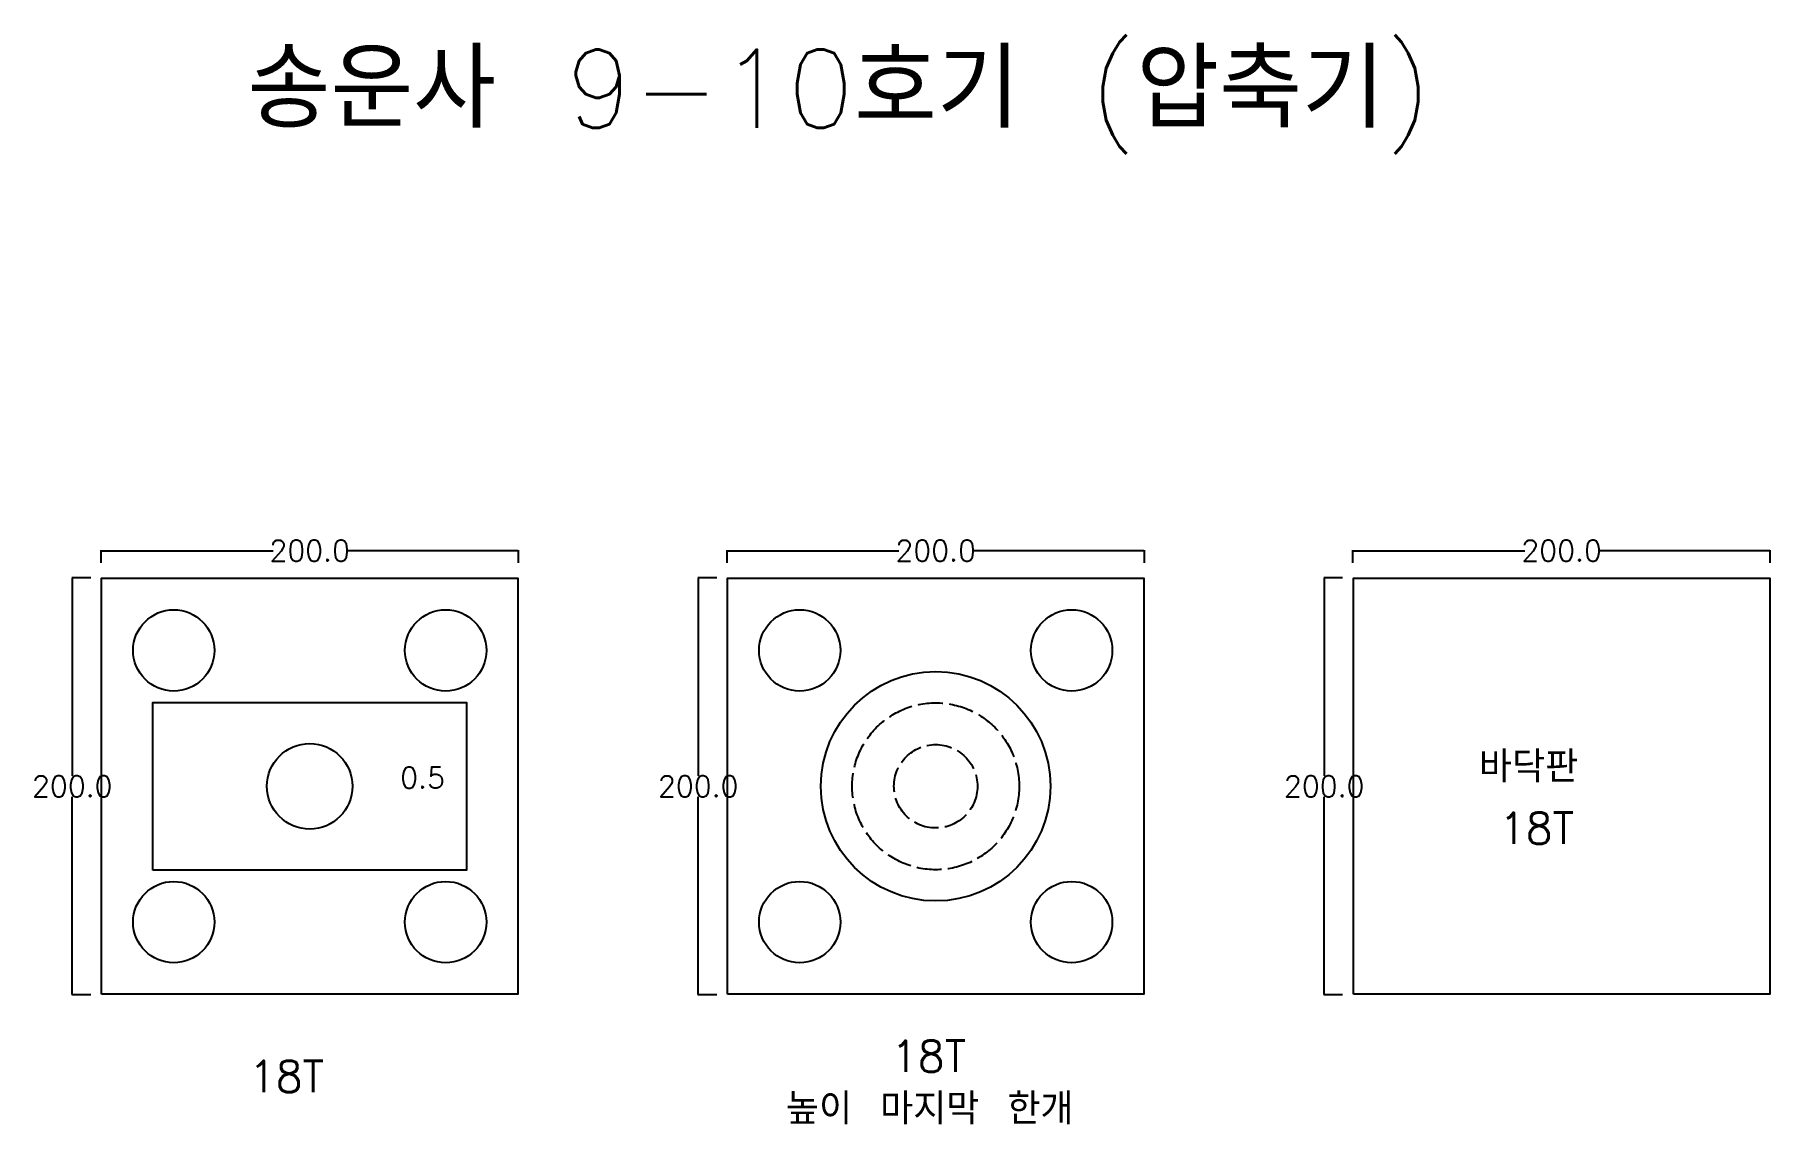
# Model space of a CAD drawing. Header units: millimetres. Extents: x 4342 to 5173, y -133 to 389.
import ezdxf

# ---------------------------------------------------------------- set-up
doc = ezdxf.new("R2010")
doc.units = ezdxf.units.MM
doc.linetypes.add('ACAD_ISO02W100', pattern=[15, 12, -3])
for name, color, linetype in [('TEXT', 7, 'Continuous'), ('볼트 구멍', 7, 'Continuous'), ('치구', 7, 'Continuous'), ('치수', 7, 'Continuous')]:
    doc.layers.add(name, color=color, linetype=linetype)
doc.styles.get("Standard").update_dxf_attribs({"font": 'txt.shx', "bigfont": 'whgtxt.shx'})
doc.dimstyles.get("Standard").update_dxf_attribs({"dimtxt": 7, "dimasz": 0.18, "dimexe": 0.18, "dimexo": 0.0625, "dimgap": 0.09, "dimtad": 0, "dimtih": 1, "dimtoh": 1, "dimdec": 1, "dimzin": 0, "dimdsep": 46, "dimtxsty": 'Standard', "dimcen": 0.09, "dimadec": 0, "dimazin": 0, "dimtfac": 1, "dimtdec": 1, "dimtofl": 0, "dimtmove": 0, "dimatfit": 3, "dimfxl": 0, "dimtolj": 1, "dimtzin": 0, "dimarcsym": 0})

# ---------------------------------------------------------------- blocks, each defined once
blk = doc.blocks.new('*D1')
at = {"layer": 'Defpoints', "color": 0}
for p in [(4573.31, 141.94), (4373.31, 136.05), (4573.31, 136.05)]:
    blk.add_point(p, dxfattribs=at)
at = {"layer": '치수', "color": 0, "lineweight": -2}
for p, q in [((4373.31, 136.12), (4373.31, 142.12)), ((4373.49, 141.94), (4455.72, 141.94)), ((4573.13, 141.94), (4490.9, 141.94)), ((4573.31, 136.12), (4573.31, 142.12))]:
    blk.add_line(p, q, dxfattribs=at)
at = {"layer": '치수', "color": 0}
for points in [[(4373.49, 141.97), (4373.49, 141.91), (4373.31, 141.94)], [(4573.13, 141.97), (4573.13, 141.91), (4573.31, 141.94)]]:
    blk.add_solid(points, dxfattribs=at)
at = {"layer": '치수', "color": 0, "insert": (4473.31, 141.94), "char_height": 10, "attachment_point": 5}
blk.add_mtext('\\A1;200.0', dxfattribs=at)
blk = doc.blocks.new('*D2')
at = {"layer": 'Defpoints', "color": 0}
for p in [(4368.41, 128.95), (4359.51, -71.05), (4368.41, -71.05)]:
    blk.add_point(p, dxfattribs=at)
at = {"layer": '치수', "color": 0, "lineweight": -2}
for p, q in [((4368.35, 128.95), (4359.33, 128.95)), ((4359.51, 128.77), (4359.51, 34.04)), ((4359.51, -70.87), (4359.51, 23.86)), ((4368.35, -71.05), (4359.33, -71.05))]:
    blk.add_line(p, q, dxfattribs=at)
at = {"layer": '치수', "color": 0}
for points in [[(4359.48, 128.77), (4359.54, 128.77), (4359.51, 128.95)], [(4359.48, -70.87), (4359.54, -70.87), (4359.51, -71.05)]]:
    blk.add_solid(points, dxfattribs=at)
at = {"layer": '치수', "color": 0, "insert": (4359.51, 28.95), "char_height": 10, "attachment_point": 5}
blk.add_mtext('\\A1;200.0', dxfattribs=at)
blk = doc.blocks.new('*D3')
at = {"layer": 'Defpoints', "color": 0}
for p in [(5173.31, 141.94), (4973.31, 136.05), (5173.31, 136.05)]:
    blk.add_point(p, dxfattribs=at)
at = {"layer": '치수', "color": 0, "lineweight": -2}
for p, q in [((4973.31, 136.12), (4973.31, 142.12)), ((4973.49, 141.94), (5055.72, 141.94)), ((5173.13, 141.94), (5090.9, 141.94)), ((5173.31, 136.12), (5173.31, 142.12))]:
    blk.add_line(p, q, dxfattribs=at)
at = {"layer": '치수', "color": 0}
for points in [[(4973.49, 141.97), (4973.49, 141.91), (4973.31, 141.94)], [(5173.13, 141.97), (5173.13, 141.91), (5173.31, 141.94)]]:
    blk.add_solid(points, dxfattribs=at)
at = {"layer": '치수', "color": 0, "insert": (5073.31, 141.94), "char_height": 10, "attachment_point": 5}
blk.add_mtext('\\A1;200.0', dxfattribs=at)
blk = doc.blocks.new('*D4')
at = {"layer": 'Defpoints', "color": 0}
for p in [(4873.31, 141.94), (4673.31, 136.05), (4873.31, 136.05)]:
    blk.add_point(p, dxfattribs=at)
at = {"layer": '치수', "color": 0, "lineweight": -2}
for p, q in [((4673.31, 136.12), (4673.31, 142.12)), ((4673.49, 141.94), (4755.72, 141.94)), ((4873.13, 141.94), (4790.9, 141.94)), ((4873.31, 136.12), (4873.31, 142.12))]:
    blk.add_line(p, q, dxfattribs=at)
at = {"layer": '치수', "color": 0}
for points in [[(4673.49, 141.97), (4673.49, 141.91), (4673.31, 141.94)], [(4873.13, 141.97), (4873.13, 141.91), (4873.31, 141.94)]]:
    blk.add_solid(points, dxfattribs=at)
at = {"layer": '치수', "color": 0, "insert": (4773.31, 141.94), "char_height": 10, "attachment_point": 5}
blk.add_mtext('\\A1;200.0', dxfattribs=at)
blk = doc.blocks.new('*D5')
at = {"layer": 'Defpoints', "color": 0}
for p in [(4668.41, 128.95), (4659.51, -71.05), (4668.41, -71.05)]:
    blk.add_point(p, dxfattribs=at)
at = {"layer": '치수', "color": 0, "lineweight": -2}
for p, q in [((4668.35, 128.95), (4659.33, 128.95)), ((4659.51, 128.77), (4659.51, 34.04)), ((4659.51, -70.87), (4659.51, 23.86)), ((4668.35, -71.05), (4659.33, -71.05))]:
    blk.add_line(p, q, dxfattribs=at)
at = {"layer": '치수', "color": 0}
for points in [[(4659.48, 128.77), (4659.54, 128.77), (4659.51, 128.95)], [(4659.48, -70.87), (4659.54, -70.87), (4659.51, -71.05)]]:
    blk.add_solid(points, dxfattribs=at)
at = {"layer": '치수', "color": 0, "insert": (4659.51, 28.95), "char_height": 10, "attachment_point": 5}
blk.add_mtext('\\A1;200.0', dxfattribs=at)
blk = doc.blocks.new('*D6')
at = {"layer": 'Defpoints', "color": 0}
for p in [(4968.41, 128.95), (4959.51, -71.05), (4968.41, -71.05)]:
    blk.add_point(p, dxfattribs=at)
at = {"layer": '치수', "color": 0, "lineweight": -2}
for p, q in [((4968.35, 128.95), (4959.33, 128.95)), ((4959.51, 128.77), (4959.51, 34.04)), ((4959.51, -70.87), (4959.51, 23.86)), ((4968.35, -71.05), (4959.33, -71.05))]:
    blk.add_line(p, q, dxfattribs=at)
at = {"layer": '치수', "color": 0}
for points in [[(4959.48, 128.77), (4959.54, 128.77), (4959.51, 128.95)], [(4959.48, -70.87), (4959.54, -70.87), (4959.51, -71.05)]]:
    blk.add_solid(points, dxfattribs=at)
at = {"layer": '치수', "color": 0, "insert": (4959.51, 28.95), "char_height": 10, "attachment_point": 5}
blk.add_mtext('\\A1;200.0', dxfattribs=at)

msp = doc.modelspace()

# ---------------------------------------------------------------- linework, layer by layer
at = {"layer": '볼트 구멍', "color": 1}
msp.add_lwpolyline([(4398.16, -11.2), (4398.16, 69.1), (4548.46, 69.1), (4548.46, -11.2)], close=True, dxfattribs=at)
at = {"layer": '볼트 구멍', "color": 3}
for centre, radius in [((4773.31, 28.95), 55), ((4473.31, 28.95), 20.5)]:
    msp.add_circle(centre, radius, dxfattribs=at)
at = {"layer": '볼트 구멍', "color": 4, "linetype": 'ACAD_ISO02W100'}
for radius in [40, 20]:
    msp.add_circle((4773.31, 28.95), radius, dxfattribs=at)
at = {"layer": '치구'}
for points in [[(4373.56, -70.8), (4373.56, 128.7), (4573.06, 128.7), (4573.06, -70.8)], [(4673.56, -70.8), (4673.56, 128.7), (4873.06, 128.7), (4873.06, -70.8)], [(4973.56, -70.8), (4973.56, 128.7), (5173.06, 128.7), (5173.06, -70.8)]]:
    msp.add_lwpolyline(points, close=True, dxfattribs=at)
for centre in [(4408.16, 94.1), (4538.46, 94.1), (4708.16, 94.1), (4838.46, 94.1), (4408.16, -36.2), (4538.46, -36.2), (4708.16, -36.2), (4838.46, -36.2)]:
    msp.add_circle(centre, 19.5, dxfattribs=at)

# ---------------------------------------------------------------- texts
at = {"layer": 'TEXT', "color": 3}
msp.add_text('송운사 9-10호기 (압축기)', height=37.5, dxfattribs=at).set_placement((4443.56, 344.73))
at = {"layer": 'TEXT', "color": 1}
for s, p in [('바닥판', (5033.66, 30.84)), ('18T', (5043.27, 1.31)), ('18T', (4751.9, -108)), ('18T', (4444.17, -117.66)), ('높이 마지막 한개', (4701.55, -133.16))]:
    msp.add_text(s, height=15, dxfattribs=at).set_placement(p)
at = {"layer": '볼트 구멍', "color": 1}
msp.add_text('0.5', height=10, dxfattribs=at).set_placement((4516.71, 28.11))

# ---------------------------------------------------------------- dimensions: what is measured, and where the dimension line sits
at = {"layer": '치수', "color": 4}
for base, p1, p2, picture, middle in [((4573.31, 141.94), (4373.31, 136.05), (4573.31, 136.05), '*D1', (4473.31, 141.94)), ((4873.31, 141.94), (4673.31, 136.05), (4873.31, 136.05), '*D4', (4773.31, 141.94)), ((5173.31, 141.94), (4973.31, 136.05), (5173.31, 136.05), '*D3', (5073.31, 141.94))]:
    dim = msp.add_linear_dim(base=base, p1=p1, p2=p2, dimstyle='Standard', override={"dimtxt": 10}, dxfattribs=at)
    dim.commit()
    dim.dimension.update_dxf_attribs({"geometry": picture, "text_midpoint": middle})
for base, p1, p2, picture, middle in [((4359.51, -71.05), (4368.41, 128.95), (4368.41, -71.05), '*D2', (4359.51, 28.95)), ((4659.51, -71.05), (4668.41, 128.95), (4668.41, -71.05), '*D5', (4659.51, 28.95)), ((4959.51, -71.05), (4968.41, 128.95), (4968.41, -71.05), '*D6', (4959.51, 28.95))]:
    dim = msp.add_linear_dim(base=base, p1=p1, p2=p2, angle=90, dimstyle='Standard', override={"dimtxt": 10}, dxfattribs=at)
    dim.commit()
    dim.dimension.update_dxf_attribs({"geometry": picture, "text_midpoint": middle})

doc.saveas('drawing.dxf')
